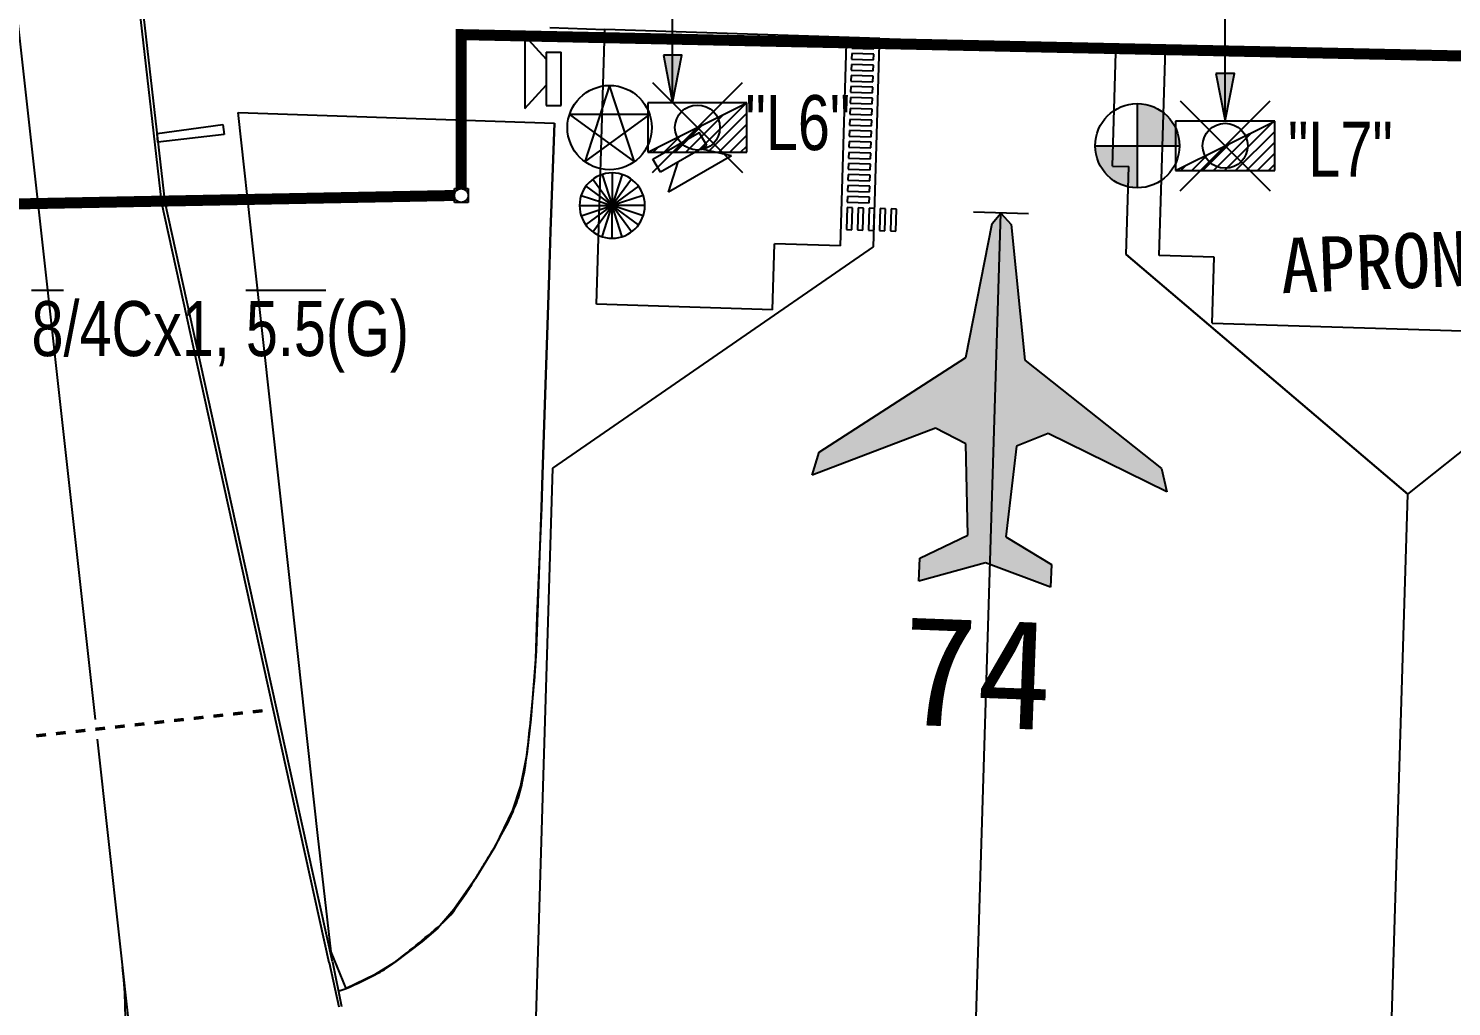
# Model space of a CAD drawing. Header units: millimetres. Extents: x 1358 to 1865, y 706 to 1003.
# Drawn here: x 1657.41 to 1688.99, y 858.95 to 880.66 of the extents above; entities that cross this region are included whole.
import ezdxf
from ezdxf.enums import TextEntityAlignment as Align

# ---------------------------------------------------------------- set-up
doc = ezdxf.new("R2010")
doc.units = ezdxf.units.MM
doc.header["$PDMODE"] = 35
doc.linetypes.add('DASHED', pattern=[0.75, 0.5, -0.25])
doc.linetypes.add('HIDDEN', pattern=[9.525, 6.35, -3.175])
for name, color, linetype in [('L-燈具圖', 7, 'Continuous'), ('建築', 7, 'Continuous'), ('文字', 6, 'Continuous'), ('既設手孔', 3, 'DASHED'), ('既設管線', 1, 'HIDDEN'), ('電氣設備', 161, 'Continuous')]:
    doc.layers.add(name, color=color, linetype=linetype)
doc.styles.add('AE', font='romans.shx', dxfattribs={"bigfont": 'chineset.shx'})
doc.styles.add('新細明體', font='')
doc.styles.add('細明體', font='')
doc.styles.get('新細明體').set_extended_font_data('新細明體')
doc.styles.get('細明體').set_extended_font_data('細明體')

# ---------------------------------------------------------------- blocks, each defined once
blk = doc.blocks.new('GN02D2D')
at = {"color": 0, "linetype": 'ByBlock'}
for p, q in [((-300, 0), (300, 300)), ((-300, 300), (-300, 0)), ((300, 300), (-300, 300)), ((-3.4, 0), (293.2, 296.6)), ((300, 0), (300, 300)), ((-69.7, 0), (160.6, 230.3)), ((62.9, 0), (300, 237.1)), ((-202.3, 0), (-104.6, 97.7)), ((-136, 0), (28, 164)), ((129.2, 0), (300, 170.8)), ((195.5, 0), (300, 104.5)), ((-300, 0), (300, 0)), ((-268.6, 0), (-237.1, 31.4)), ((261.8, 0), (300, 38.2))]:
    blk.add_line(p, q, dxfattribs=at)
blk.add_point((0, 150), dxfattribs=at)
at = {"color": 0, "linetype": 'ByBlock', "style": 'AE', "flags": 1}
blk.add_attdef('KENCAD', (0, 0), '', height=1, dxfattribs=at)
blk = doc.blocks.new('L-防水號角喇叭')
at = {"layer": 'L-燈具圖', "color": 6, "ltscale": 1000}
for p, q in [((-19.4, 39.2), (0, 17.9)), ((-19.4, 39.2), (-19.4, -27.1)), ((0, 24.3), (0, -24.3)), ((0, 24.3), (13.6, 24.3)), ((13.6, -24.3), (13.6, 24.3)), ((-19.4, -27.1), (0, -5.7)), ((0, -24.3), (13.6, -24.3))]:
    blk.add_line(p, q, dxfattribs=at)
blk = doc.blocks.new('L-15M環架高桅桿E')
at = {"layer": 'L-燈具圖', "ltscale": 1000}
h = blk.add_hatch(color=152, dxfattribs=at)
h.paths.add_polyline_path([(0, 38.3, -0.414214), (38.3, 0), (0, 0)])
h.paths.add_polyline_path([(-38.3, 0), (0, 0), (0, -38.3, -0.414214)])
at = {"layer": 'L-燈具圖', "color": 152, "ltscale": 1000}
for p, q in [((0, 38.3), (0, -38.3)), ((-38.3, 0), (38.3, 0))]:
    blk.add_line(p, q, dxfattribs=at)
at = {"layer": 'L-燈具圖', "color": 152}
blk.add_circle((0, 0), 38.3, dxfattribs=at)
blk = doc.blocks.new('L-15M環架高桅桿F')
at = {"layer": 'L-燈具圖', "color": 55, "ltscale": 1000}
for p, q in [((0, 38.3), (-22.5, -31)), ((22.5, -31), (0, 38.3)), ((36.5, 11.8), (-36.5, 11.8)), ((-36.5, 11.8), (22.5, -31)), ((-22.5, -31), (36.5, 11.8))]:
    blk.add_line(p, q, dxfattribs=at)
at = {"layer": 'L-燈具圖', "color": 55}
blk.add_circle((0, 0), 38.3, dxfattribs=at)
blk = doc.blocks.new('L-雷雨警示燈')
at = {"layer": 'L-燈具圖', "color": 87, "ltscale": 1000}
for p in [(-9.2, 28.3), (0, 29.7), (9.2, 28.3), (-24, 17.5), (-17.5, 24), (17.5, 24), (24, 17.5), (-28.3, 9.2), (-17.5, -24), (-9.2, -28.3), (28.3, 9.2), (0, -29.7), (9.2, -28.3), (28.3, -9.2), (-29.7, 0), (-28.3, -9.2), (-24, -17.5), (17.5, -24), (24, -17.5), (29.7, 0)]:
    blk.add_line(p, (0, 0), dxfattribs=at)
blk.add_circle((0, 0), 29.7, dxfattribs=at)

msp = doc.modelspace()

# ---------------------------------------------------------------- hatches: boundary and pattern name
at = {"layer": '建築', "ltscale": 1000}
msp.add_hatch(color=256, dxfattribs=at).paths.add_polyline_path([(1678.99, 876.56), (1679.216, 876.309), (1679.518, 873.293), (1682.556, 870.891), (1682.668, 870.374), (1680.04, 871.668), (1679.334, 871.385), (1679.1, 869.375), (1680.113, 868.762), (1680.088, 868.255), (1678.65, 868.798), (1677.168, 868.392), (1677.191, 868.9), (1678.257, 869.414), (1678.213, 871.438), (1677.536, 871.786), (1674.798, 870.745), (1674.959, 871.25), (1678.209, 873.355), (1678.794, 876.329)])
h = msp.add_hatch(color=256, dxfattribs=at)
h.paths.add_polyline_path([(1661.292, 865.369), (1661.288, 865.405), (1661.07, 865.381), (1661.074, 865.345)])
h.paths.add_polyline_path([(1661.296, 865.333), (1661.292, 865.369), (1661.074, 865.345), (1661.078, 865.308)])
h = msp.add_hatch(color=256, dxfattribs=at)
h.paths.add_polyline_path([(1661.729, 865.417), (1661.725, 865.454), (1661.507, 865.43), (1661.511, 865.393)])
h.paths.add_polyline_path([(1661.733, 865.381), (1661.729, 865.417), (1661.511, 865.393), (1661.515, 865.357)])
h = msp.add_hatch(color=256, dxfattribs=at)
h.paths.add_polyline_path([(1662.166, 865.466), (1662.162, 865.502), (1661.943, 865.478), (1661.947, 865.442)])
h.paths.add_polyline_path([(1662.17, 865.43), (1662.166, 865.466), (1661.947, 865.442), (1661.951, 865.405)])
h = msp.add_hatch(color=256, dxfattribs=at)
h.paths.add_polyline_path([(1662.603, 865.514), (1662.599, 865.551), (1662.38, 865.527), (1662.384, 865.49)])
h.paths.add_polyline_path([(1662.607, 865.478), (1662.603, 865.514), (1662.384, 865.49), (1662.388, 865.454)])
h = msp.add_hatch(color=256, dxfattribs=at)
h.paths.add_polyline_path([(1658.235, 865.03), (1658.231, 865.066), (1658.012, 865.042), (1658.016, 865.006)])
h.paths.add_polyline_path([(1658.239, 864.993), (1658.235, 865.03), (1658.016, 865.006), (1658.02, 864.969)])
h = msp.add_hatch(color=256, dxfattribs=at)
h.paths.add_polyline_path([(1658.671, 865.078), (1658.667, 865.115), (1658.449, 865.09), (1658.453, 865.054)])
h.paths.add_polyline_path([(1658.675, 865.042), (1658.671, 865.078), (1658.453, 865.054), (1658.457, 865.018)])
h = msp.add_hatch(color=256, dxfattribs=at)
h.paths.add_polyline_path([(1659.108, 865.127), (1659.104, 865.163), (1658.886, 865.139), (1658.89, 865.102)])
h.paths.add_polyline_path([(1659.112, 865.09), (1659.108, 865.127), (1658.89, 865.102), (1658.894, 865.066)])
h = msp.add_hatch(color=256, dxfattribs=at)
h.paths.add_polyline_path([(1659.545, 865.175), (1659.541, 865.212), (1659.323, 865.187), (1659.327, 865.151)])
h.paths.add_polyline_path([(1659.549, 865.139), (1659.545, 865.175), (1659.327, 865.151), (1659.331, 865.115)])
h = msp.add_hatch(color=256, dxfattribs=at)
h.paths.add_polyline_path([(1659.982, 865.224), (1659.978, 865.26), (1659.759, 865.236), (1659.763, 865.199)])
h.paths.add_polyline_path([(1659.986, 865.187), (1659.982, 865.224), (1659.763, 865.199), (1659.767, 865.163)])
h = msp.add_hatch(color=256, dxfattribs=at)
h.paths.add_polyline_path([(1660.419, 865.272), (1660.415, 865.308), (1660.196, 865.284), (1660.2, 865.248)])
h.paths.add_polyline_path([(1660.423, 865.236), (1660.419, 865.272), (1660.2, 865.248), (1660.204, 865.211)])
h = msp.add_hatch(color=256, dxfattribs=at)
h.paths.add_polyline_path([(1660.855, 865.321), (1660.851, 865.357), (1660.633, 865.333), (1660.637, 865.296)])
h.paths.add_polyline_path([(1660.859, 865.284), (1660.855, 865.321), (1660.637, 865.296), (1660.641, 865.26)])
h = msp.add_hatch(color=256, dxfattribs=at)
h.paths.add_polyline_path([(1657.798, 864.981), (1657.794, 865.018), (1657.575, 864.994), (1657.579, 864.957)])
h.paths.add_polyline_path([(1657.802, 864.945), (1657.798, 864.981), (1657.579, 864.957), (1657.583, 864.921)])
at = {"layer": '文字'}
h = msp.add_hatch(color=256, dxfattribs=at)
h.dxf.hatch_style = 1
h.paths.add_polyline_path([(1671.911, 880.064), (1671.704, 880.064), (1671.704, 879.006)])
h.paths.add_polyline_path([(1671.704, 880.064), (1671.498, 880.064), (1671.704, 879.006)])
h = msp.add_hatch(color=256, dxfattribs=at)
h.dxf.hatch_style = 1
h.paths.add_polyline_path([(1684.173, 879.66), (1683.966, 879.66), (1683.966, 878.603)])
h.paths.add_polyline_path([(1683.966, 879.66), (1683.759, 879.66), (1683.966, 878.603)])

# ---------------------------------------------------------------- linework, layer by layer
at = {"layer": '建築', "ltscale": 1000}
for p, q in [((1656.422, 887.526, -0.309), (1658.885, 865.323, -0.309)), ((1657.05, 881.859, -0.309), (1658.885, 865.323, -0.309)), ((1660.365, 876.78, -0.309), (1659.762, 882.047, -0.309)), ((1660.438, 876.792, -0.309), (1659.835, 882.055, -0.309)), ((1668.98, 880.675, -0.309), (1670.2, 880.633, -0.309)), ((1670.012, 874.535, -0.309), (1670.2, 880.633, -0.309)), ((1676.301, 880.434, -0.309), (1670.2, 880.633, -0.309)), ((1675.426, 875.834, -0.309), (1675.564, 880.324, -0.309)), ((1675.687, 880.342, -0.309), (1675.683, 880.22, -0.309)), ((1676.175, 880.327, -0.309), (1675.687, 880.342, -0.309)), ((1676.158, 875.812, -0.309), (1676.296, 880.302, -0.309)), ((1676.171, 880.205, -0.309), (1676.175, 880.327, -0.309)), ((1676.296, 880.302, -0.309), (1681.542, 880.12, -0.309)), ((1682.644, 880.206, -0.309), (1676.3, 880.424, -0.309)), ((1675.679, 880.098, -0.309), (1675.675, 879.976, -0.309)), ((1675.675, 879.976, -0.309), (1676.164, 879.961, -0.309)), ((1676.167, 880.083, -0.309), (1675.679, 880.098, -0.309)), ((1675.683, 880.22, -0.309), (1676.171, 880.205, -0.309)), ((1676.164, 879.961, -0.309), (1676.167, 880.083, -0.309)), ((1681.465, 877.603, -0.309), (1681.542, 880.12, -0.309)), ((1682.503, 875.617, -0.309), (1682.644, 880.206, -0.309)), ((1694.357, 879.803, -0.309), (1682.644, 880.206, -0.309)), ((1675.664, 879.61, -0.309), (1675.66, 879.488, -0.309)), ((1676.152, 879.595, -0.309), (1675.664, 879.61, -0.309)), ((1675.672, 879.854, -0.309), (1675.668, 879.732, -0.309)), ((1675.668, 879.732, -0.309), (1676.156, 879.717, -0.309)), ((1676.16, 879.839, -0.309), (1675.672, 879.854, -0.309)), ((1676.149, 879.473, -0.309), (1676.152, 879.595, -0.309)), ((1676.156, 879.717, -0.309), (1676.16, 879.839, -0.309)), ((1675.657, 879.366, -0.309), (1675.653, 879.244, -0.309)), ((1676.145, 879.351, -0.309), (1675.657, 879.366, -0.309)), ((1675.66, 879.488, -0.309), (1676.149, 879.473, -0.309)), ((1676.141, 879.229, -0.309), (1676.145, 879.351, -0.309)), ((1675.649, 879.122, -0.309), (1675.645, 879, -0.309)), ((1675.645, 879, -0.309), (1676.134, 878.985, -0.309)), ((1676.137, 879.107, -0.309), (1675.649, 879.122, -0.309)), ((1675.653, 879.244, -0.309), (1676.141, 879.229, -0.309)), ((1676.134, 878.985, -0.309), (1676.137, 879.107, -0.309)), ((1662.406, 875.627, -0.309), (1662.061, 878.794, -0.309)), ((1662.061, 878.794, -0.309), (1669.08, 878.555, -0.309)), ((1675.642, 878.878, -0.309), (1675.638, 878.756, -0.309)), ((1675.638, 878.756, -0.309), (1676.126, 878.741, -0.309)), ((1676.13, 878.863, -0.309), (1675.642, 878.878, -0.309)), ((1676.126, 878.741, -0.309), (1676.13, 878.863, -0.309)), ((1660.264, 878.325, -0.309), (1661.72, 878.522, -0.309)), ((1661.72, 878.522, -0.309), (1661.749, 878.305, -0.309)), ((1668.99, 876.159, -0.309), (1669.08, 878.555, -0.309)), ((1669.08, 878.555, -0.309), (1668.99, 876.159, -0.309)), ((1675.627, 878.39, -0.309), (1675.623, 878.268, -0.309)), ((1676.115, 878.375, -0.309), (1675.627, 878.39, -0.309)), ((1675.634, 878.634, -0.309), (1675.63, 878.512, -0.309)), ((1675.63, 878.512, -0.309), (1676.119, 878.497, -0.309)), ((1676.122, 878.619, -0.309), (1675.634, 878.634, -0.309)), ((1676.111, 878.253, -0.309), (1676.115, 878.375, -0.309)), ((1676.119, 878.497, -0.309), (1676.122, 878.619, -0.309)), ((1660.275, 878.131, -0.309), (1660.264, 878.325, -0.309)), ((1661.749, 878.305, -0.309), (1660.275, 878.131, -0.309)), ((1675.619, 878.146, -0.309), (1675.615, 878.024, -0.309)), ((1675.615, 878.024, -0.309), (1676.104, 878.009, -0.309)), ((1676.107, 878.131, -0.309), (1675.619, 878.146, -0.309)), ((1675.623, 878.268, -0.309), (1676.111, 878.253, -0.309)), ((1676.104, 878.009, -0.309), (1676.107, 878.131, -0.309)), ((1675.612, 877.902, -0.309), (1675.608, 877.78, -0.309)), ((1675.608, 877.78, -0.309), (1676.096, 877.765, -0.309)), ((1676.1, 877.887, -0.309), (1675.612, 877.902, -0.309)), ((1676.096, 877.765, -0.309), (1676.1, 877.887, -0.309)), ((1675.597, 877.413, -0.309), (1675.593, 877.291, -0.309)), ((1676.085, 877.398, -0.309), (1675.597, 877.413, -0.309)), ((1675.604, 877.658, -0.309), (1675.6, 877.536, -0.309)), ((1675.6, 877.536, -0.309), (1676.089, 877.521, -0.309)), ((1676.092, 877.643, -0.309), (1675.604, 877.658, -0.309)), ((1676.081, 877.276, -0.309), (1676.085, 877.398, -0.309)), ((1676.089, 877.521, -0.309), (1676.092, 877.643, -0.309)), ((1681.465, 877.603, -0.309), (1681.831, 877.592, -0.309)), ((1681.771, 875.639, -0.309), (1681.831, 877.592, -0.309)), ((1675.589, 877.169, -0.309), (1675.585, 877.047, -0.309)), ((1676.077, 877.154, -0.309), (1675.589, 877.169, -0.309)), ((1675.593, 877.291, -0.309), (1676.081, 877.276, -0.309)), ((1676.074, 877.032, -0.309), (1676.077, 877.154, -0.309)), ((1661.558, 871.364, -0.309), (1660.365, 876.78, -0.309)), ((1661.629, 871.38, -0.309), (1660.438, 876.792, -0.309)), ((1675.582, 876.925, -0.309), (1675.578, 876.803, -0.309)), ((1675.578, 876.803, -0.309), (1676.066, 876.788, -0.309)), ((1676.07, 876.91, -0.309), (1675.582, 876.925, -0.309)), ((1675.585, 877.047, -0.309), (1676.074, 877.032, -0.309)), ((1676.066, 876.788, -0.309), (1676.07, 876.91, -0.309)), ((1675.574, 876.681, -0.309), (1675.559, 876.193, -0.309)), ((1675.696, 876.678, -0.309), (1675.574, 876.681, -0.309)), ((1675.681, 876.19, -0.309), (1675.696, 876.678, -0.309)), ((1675.818, 876.674, -0.309), (1675.803, 876.186, -0.309)), ((1675.94, 876.67, -0.309), (1675.818, 876.674, -0.309)), ((1675.925, 876.182, -0.309), (1675.94, 876.67, -0.309)), ((1676.062, 876.666, -0.309), (1676.047, 876.178, -0.309)), ((1676.184, 876.663, -0.309), (1676.062, 876.666, -0.309)), ((1676.169, 876.175, -0.309), (1676.184, 876.663, -0.309)), ((1676.306, 876.659, -0.309), (1676.291, 876.171, -0.309)), ((1676.428, 876.655, -0.309), (1676.306, 876.659, -0.309)), ((1676.413, 876.167, -0.309), (1676.428, 876.655, -0.309)), ((1676.55, 876.651, -0.309), (1676.535, 876.163, -0.309)), ((1676.672, 876.648, -0.309), (1676.55, 876.651, -0.309)), ((1676.657, 876.16, -0.309), (1676.672, 876.648, -0.309)), ((1678.347, 855.622, -0.309), (1678.99, 876.56, -0.309)), ((1679.6, 876.541, -0.309), (1678.38, 876.579, -0.309)), ((1678.794, 876.329, -0.309), (1678.99, 876.56, -0.309)), ((1678.99, 876.56, -0.309), (1679.216, 876.309, -0.309)), ((1668.97, 875.4, -0.309), (1668.99, 876.159, -0.309)), ((1668.99, 876.159, -0.309), (1668.97, 875.4, -0.309)), ((1675.559, 876.193, -0.309), (1675.681, 876.19, -0.309)), ((1675.803, 876.186, -0.309), (1675.925, 876.182, -0.309)), ((1676.047, 876.178, -0.309), (1676.169, 876.175, -0.309)), ((1676.291, 876.171, -0.309), (1676.413, 876.167, -0.309)), ((1676.535, 876.163, -0.309), (1676.657, 876.16, -0.309)), ((1678.209, 873.355, -0.309), (1678.794, 876.329, -0.309)), ((1679.216, 876.309, -0.309), (1679.518, 873.293, -0.309)), ((1669.045, 870.901, -0.309), (1676.158, 875.812, -0.309)), ((1673.917, 874.415, -0.309), (1673.962, 875.879, -0.309)), ((1675.426, 875.834, -0.309), (1673.962, 875.879, -0.309)), ((1663.179, 868.674, -0.309), (1662.406, 875.627, -0.309)), ((1688.02, 870.318, -0.309), (1681.771, 875.639, -0.309)), ((1681.771, 875.639, -0.309), (1688.02, 870.318, -0.309)), ((1683.723, 875.579, -0.309), (1682.503, 875.617, -0.309)), ((1683.678, 874.115, -0.309), (1683.723, 875.579, -0.309)), ((1668.814, 870.758, -0.309), (1668.97, 875.4, -0.309)), ((1668.97, 875.4, -0.309), (1668.814, 870.758, -0.309)), ((1688.02, 870.318, -0.309), (1694.217, 875.257, -0.309)), ((1688.02, 870.318, -0.309), (1694.217, 875.257, -0.309)), ((1688.02, 870.318, -0.309), (1694.217, 875.257, -0.309)), ((1673.917, 874.415, -0.309), (1670.012, 874.535, -0.309)), ((1683.678, 874.115, -0.309), (1692.22, 873.853, -0.309)), ((1674.959, 871.25, -0.309), (1678.209, 873.355, -0.309)), ((1679.518, 873.293, -0.309), (1682.556, 870.891, -0.309)), ((1677.536, 871.786, -0.309), (1674.798, 870.745, -0.309)), ((1678.213, 871.438, -0.309), (1677.536, 871.786, -0.309)), ((1663.197, 864.26, -0.309), (1661.629, 871.38, -0.309)), ((1678.257, 869.414, -0.309), (1678.213, 871.438, -0.309)), ((1679.334, 871.385, -0.309), (1679.1, 869.375, -0.309)), ((1680.04, 871.668, -0.309), (1679.334, 871.385, -0.309)), ((1682.668, 870.374, -0.309), (1680.04, 871.668, -0.309)), ((1663.126, 864.244, -0.309), (1661.558, 871.364, -0.309)), ((1674.798, 870.745, -0.309), (1674.959, 871.25, -0.309)), ((1668.522, 853.727, -0.309), (1669.045, 870.901, -0.309)), ((1668.791, 870.015, -0.309), (1668.814, 870.758, -0.309)), ((1668.814, 870.758, -0.309), (1668.791, 870.015, -0.309)), ((1682.556, 870.891, -0.309), (1682.668, 870.374, -0.309)), ((1687.464, 852.251, -0.309), (1688.02, 870.318, -0.309)), ((1668.683, 866.845, -0.309), (1668.791, 870.015, -0.309)), ((1668.791, 870.015, -0.309), (1668.692, 867.612, -0.309)), ((1677.191, 868.9, -0.309), (1678.257, 869.414, -0.309)), ((1679.1, 869.375, -0.309), (1680.113, 868.762, -0.309)), ((1677.168, 868.392, -0.309), (1677.191, 868.9, -0.309)), ((1663.831, 862.743, -0.309), (1663.179, 868.674, -0.309)), ((1678.65, 868.798, -0.309), (1677.168, 868.392, -0.309)), ((1680.088, 868.255, -0.309), (1678.65, 868.798, -0.309)), ((1680.113, 868.762, -0.309), (1680.088, 868.255, -0.309)), ((1668.692, 867.612, -0.309), (1668.661, 866.66, -0.309)), ((1668.661, 866.66, -0.309), (1668.574, 865.509, -0.309)), ((1668.574, 865.509, -0.309), (1668.558, 865.33, -0.309)), ((1668.558, 865.33, -0.309), (1668.471, 864.548, -0.309)), ((1658.933, 864.886, -0.309), (1659.667, 858.271, -0.309)), ((1668.471, 864.548, -0.309), (1668.328, 863.849, -0.309)), ((1664.08, 859.922, -0.309), (1663.126, 864.244, -0.309)), ((1664.151, 859.938, -0.309), (1663.197, 864.26, -0.309)), ((1668.328, 863.849, -0.309), (1668.151, 863.304, -0.309)), ((1668.151, 863.304, -0.309), (1667.86, 862.71, -0.309)), ((1664.126, 860.162, -0.309), (1663.831, 862.743, -0.309)), ((1667.86, 862.71, -0.309), (1667.754, 862.496, -0.309)), ((1667.754, 862.496, -0.309), (1667.33, 861.793, -0.309)), ((1667.33, 861.793, -0.309), (1666.851, 861.104, -0.309)), ((1666.851, 861.104, -0.309), (1666.489, 860.685, -0.309)), ((1666.489, 860.685, -0.309), (1666.138, 860.384, -0.309)), ((1666.138, 860.384, -0.309), (1665.529, 859.926, -0.309)), ((1664.457, 859.351, -0.309), (1664.126, 860.162, -0.309)), ((1664.08, 859.923, -0.309), (1664.293, 858.941, -0.309)), ((1664.151, 859.938, -0.309), (1664.356, 858.949, -0.309)), ((1665.529, 859.926, -0.309), (1665.084, 859.651, -0.309)), ((1665.084, 859.651, -0.309), (1664.457, 859.351, -0.309)), ((1664.283, 859.289, -0.309), (1664.457, 859.351, -0.309)), ((1664.283, 859.289, -0.309), (1664.283, 859.289, -0.309)), ((1664.283, 859.289, -0.309), (1664.283, 859.289, -0.309))]:
    msp.add_line(p, q, dxfattribs=at)
for centre, radius, start, end in [((1620.14, 869.977, -0.309), 48.644, 355.2512, 356.3073), ((1645.17, 867.898, -0.309), 23.528, 353.7326, 355.2512), ((1220.216, 914.569, -0.309), 451.037, 353.64863, 353.73261), ((1661.543, 865.373, -0.309), 6.976, 347.5124, 353.206), ((1652.347, 866.469, -0.309), 16.238, 353.206, 353.6486), ((1665.365, 864.527, -0.309), 3.062, 338.914, 347.5124), ((1664.191, 864.979, -0.309), 4.32, 333.2912, 338.914), ((1659.859, 867.159, -0.309), 9.17, 329.4327, 333.2912), ((1631.99, 883.619, -0.309), 41.537, 328.8503, 329.4327), ((1635.871, 881.273, -0.309), 37.001, 328.2331, 328.8503), ((1659.773, 866.473, -0.309), 8.888, 326.1541, 328.2331), ((1648.438, 874.074, -0.309), 22.537, 324.8486, 326.1541), ((1665.574, 862.008, -0.309), 1.579, 311.3169, 324.8486), ((1651.669, 877.825, -0.309), 22.638, 307.7515, 311.3169), ((1648.575, 858.614, -0.309), 10.987, 272.1445, 6.3307), ((1663.928, 861.994, -0.309), 2.616, 298.1838, 307.7515), ((1661.19, 867.103, -0.309), 8.412, 292.8527, 298.1838)]:
    msp.add_arc(centre, radius, start, end, dxfattribs=at)
at = {"layer": '文字'}
for p, q in [((1671.704, 879.006, 0.382), (1671.704, 940.824, 0.382)), ((1683.966, 878.603, -0.096), (1683.966, 937.792, -0.096))]:
    msp.add_line(p, q, dxfattribs=at)
for points, elevation in [([(1671.498, 880.064), (1671.704, 879.006), (1671.911, 880.064)], 0.382), ([(1683.759, 879.66), (1683.966, 878.603), (1684.173, 879.66)], -0.096)]:
    msp.add_lwpolyline(points, close=True, dxfattribs=dict(at, elevation=elevation))
at = {"layer": '既設手孔', "ltscale": 1000, "elevation": -0.096}
msp.add_lwpolyline([(1666.859, 877.102), (1667.164, 877.102), (1667.164, 876.797), (1666.859, 876.797)], close=True, dxfattribs=at)
at = {"layer": '既設手孔', "ltscale": 1000}
msp.add_circle((1667.012, 876.95, -0.096), 0.153, dxfattribs=at)
at = {"layer": '既設管線', "ltscale": 0.2}
msp.add_line((1665.58, 878.621, -0.096), (1665.58, 878.621, -0.096), dxfattribs=at)
msp.add_line((1665.58, 878.621, -0.096), (1665.58, 878.621, -0.096), dxfattribs=at)
at = {"layer": '既設管線', "ltscale": 2, "const_width": 0.244, "elevation": -0.096}
msp.add_lwpolyline([(1667.012, 877.102), (1667.012, 880.52), (1731.391, 879.146)], dxfattribs=at)
msp.add_lwpolyline([(1640.307, 876.437), (1666.859, 876.95)], close=True, dxfattribs=at)

# ---------------------------------------------------------------- block references
at = {"layer": 'L-燈具圖', "ltscale": 1000, "xscale": 0.02441556771344576, "yscale": 0.02441556771344576, "zscale": 0.02441556771344576}
for name, p in [('L-防水號角喇叭', (1668.894, 879.539, 0.708)), ('L-15M環架高桅桿F', (1670.304, 878.457, 0.382)), ('L-15M環架高桅桿E', (1682.016, 878.054, 0.861))]:
    msp.add_blockref(name, p, dxfattribs=at)
at = {"layer": 'L-燈具圖', "ltscale": 1000, "xscale": -0.02441556771344576, "yscale": 0.02441556771344576, "zscale": 0.02441556771344576}
for name, p, rotation in [('L-防水號角喇叭', (1671.946, 877.764, 0.708), 300.0000000000103), ('L-雷雨警示燈', (1670.362, 876.726, 0.708), 180)]:
    msp.add_blockref(name, p, dxfattribs=dict(at, rotation=rotation))
at = {"layer": '電氣設備', "ltscale": 1000, "xscale": 0.003662335157052394, "yscale": 0.003662335157052394, "zscale": 0.02441556771344576}
for p in [(1672.254, 877.908, 0.382), (1683.966, 877.504, -0.096)]:
    msp.add_blockref('GN02D2D', p, dxfattribs=at)

# ---------------------------------------------------------------- texts
at = {"layer": '建築', "style": '細明體'}
msp.add_text('APRON 3', height=1.2208, rotation=2.3023, dxfattribs=at).set_placement((1685.219, 874.779, -0.381))
at = {"layer": '建築', "ltscale": 1000, "style": '細明體'}
msp.add_text('74', height=2.4416, rotation=357.8438, dxfattribs=at).set_placement((1678.415, 865.147, -0.309), align=Align.CENTER)
at = {"layer": '文字', "style": '新細明體', "width": 0.8}
for s, height, p in [('"L6"', 1.2208, (1673.319, 877.957, -0.529)), ('"L7"', 1.2208, (1685.359, 877.364, -0.389)), ('"L5"TO"PL2"XLPE %%O8%%O/4Cx1, %%O5.5%%O(G)', 1.22078, (1646.57, 873.385, -0.143))]:
    msp.add_text(s, height=height, dxfattribs=at).set_placement(p)

doc.saveas('drawing.dxf')
